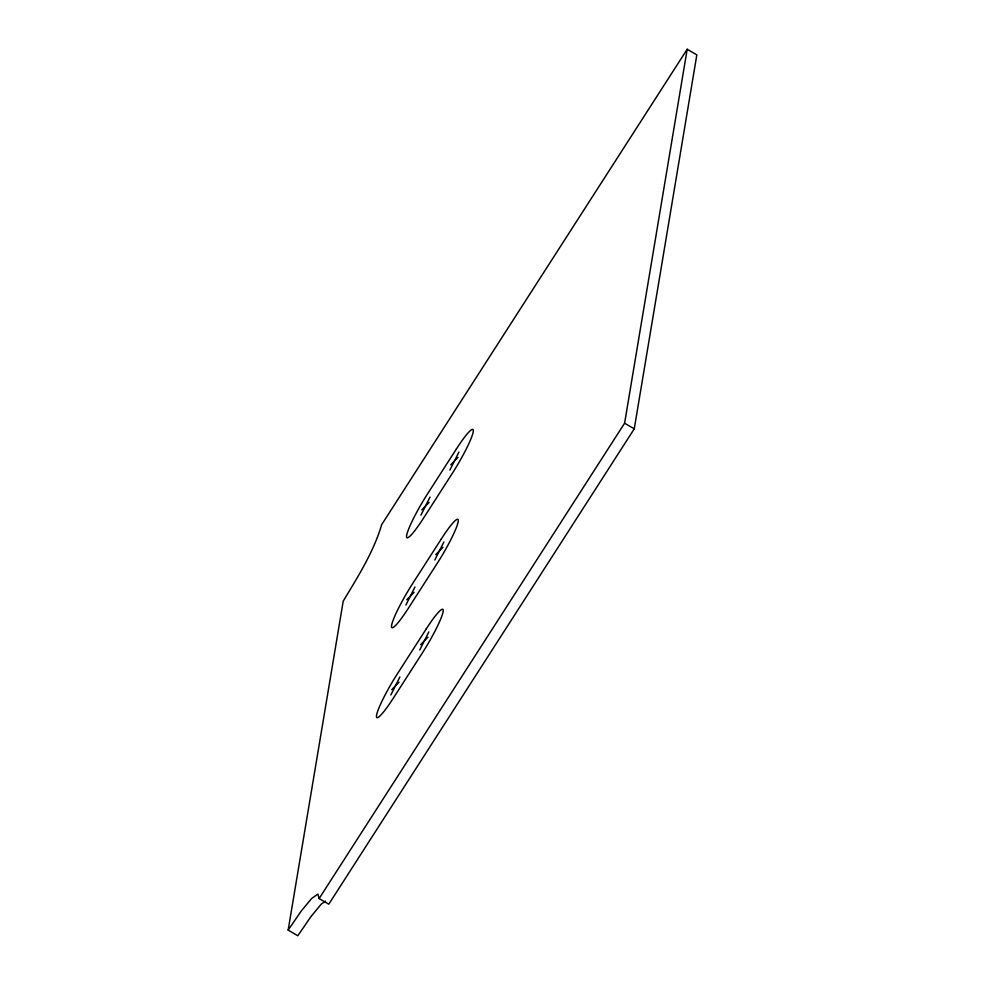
<?xml version="1.0" encoding="UTF-8"?>
<svg xmlns="http://www.w3.org/2000/svg" width="985" height="985" viewBox="0 0 985 985"><rect width="100%" height="100%" fill="white"/><g stroke="black" fill="none" stroke-linecap="round" stroke-linejoin="round"><path stroke-width="1.48" d="M288.162 930.111L343.223 601.121C357.912 576.693 373.524 552.129 381.712 524.599L687.185 49.25L696.838 54.889L634.254 428.844L328.781 904.193L319.128 898.554L317.921 894.06L311.617 898.48L301.164 911.137L288.162 930.111L297.815 935.75L310.817 916.776L321.27 904.119L325.469 901.176M319.128 898.554L624.601 423.205L687.185 49.25M420.927 515.13L430.002 497.093M449.874 470.091L458.936 452.066M405.882 605.061L414.956 587.023M434.816 560.022L443.89 541.984M390.836 694.979L399.91 676.954M419.77 649.952L428.844 631.914M450.761 464.797L458.05 457.36M421.814 509.824L429.115 502.387M435.702 554.727L443.004 547.291M406.768 599.754L414.069 592.317M420.657 644.658L427.958 637.221M391.722 689.685L399.023 682.248M624.601 423.205L634.254 428.844M456.449 448.901L427.502 493.928A36.63 4.629 -59.7 0 0 406.657 535.384A36.63 4.629 -59.7 0 0 423.427 518.282L452.374 473.256A36.63 4.629 -59.7 0 0 473.219 431.812A36.63 4.629 -59.7 0 0 456.449 448.901M441.391 538.832L412.456 583.859A36.63 4.629 -59.7 0 0 391.611 625.303A36.63 4.629 -59.7 0 0 408.381 608.213L437.315 563.186A36.63 4.629 -59.7 0 0 458.173 521.742A36.63 4.629 -59.7 0 0 441.391 538.832M426.345 628.762L397.411 673.789A36.63 4.629 -59.7 0 0 376.565 715.233A36.63 4.629 -59.7 0 0 393.335 698.143L422.269 653.117A36.63 4.629 -59.7 0 0 443.115 611.66A36.63 4.629 -59.7 0 0 426.345 628.762"/></g></svg>
